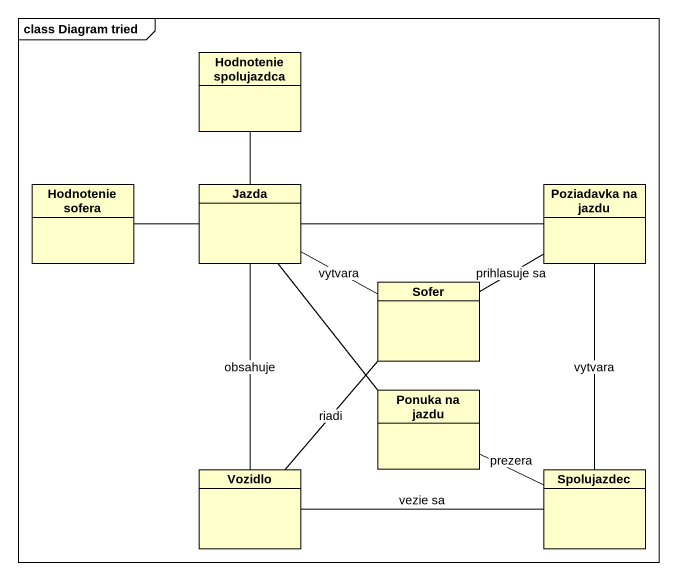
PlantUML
@startuml
mainframe class Diagram tried
hide circle
hide empty members
class "Hodnotenie spolujazdca" as Hodnotenie_spolujazdca
class "Hodnotenie sofera" as Hodnotenie_sofera
class Jazda
class "Poziadavka na jazdu" as Poziadavka_na_jazdu
class Sofer
class "Ponuka na jazdu" as Ponuka_na_jazdu
class Vozidlo
class Spolujazdec
Hodnotenie_spolujazdca -- Jazda
Jazda -left- Hodnotenie_sofera
Jazda -right- Poziadavka_na_jazdu
Jazda -right- Sofer : vytvara
Jazda -- Vozidlo : obsahuje
Sofer -right- Poziadavka_na_jazdu : prihlasuje sa
Sofer -- Vozidlo : riadi
Ponuka_na_jazdu -up- Jazda
Spolujazdec -up- Poziadavka_na_jazdu : vytvara
Spolujazdec -left- Ponuka_na_jazdu : prezera
Spolujazdec -left- Vozidlo : vezie sa
@enduml
